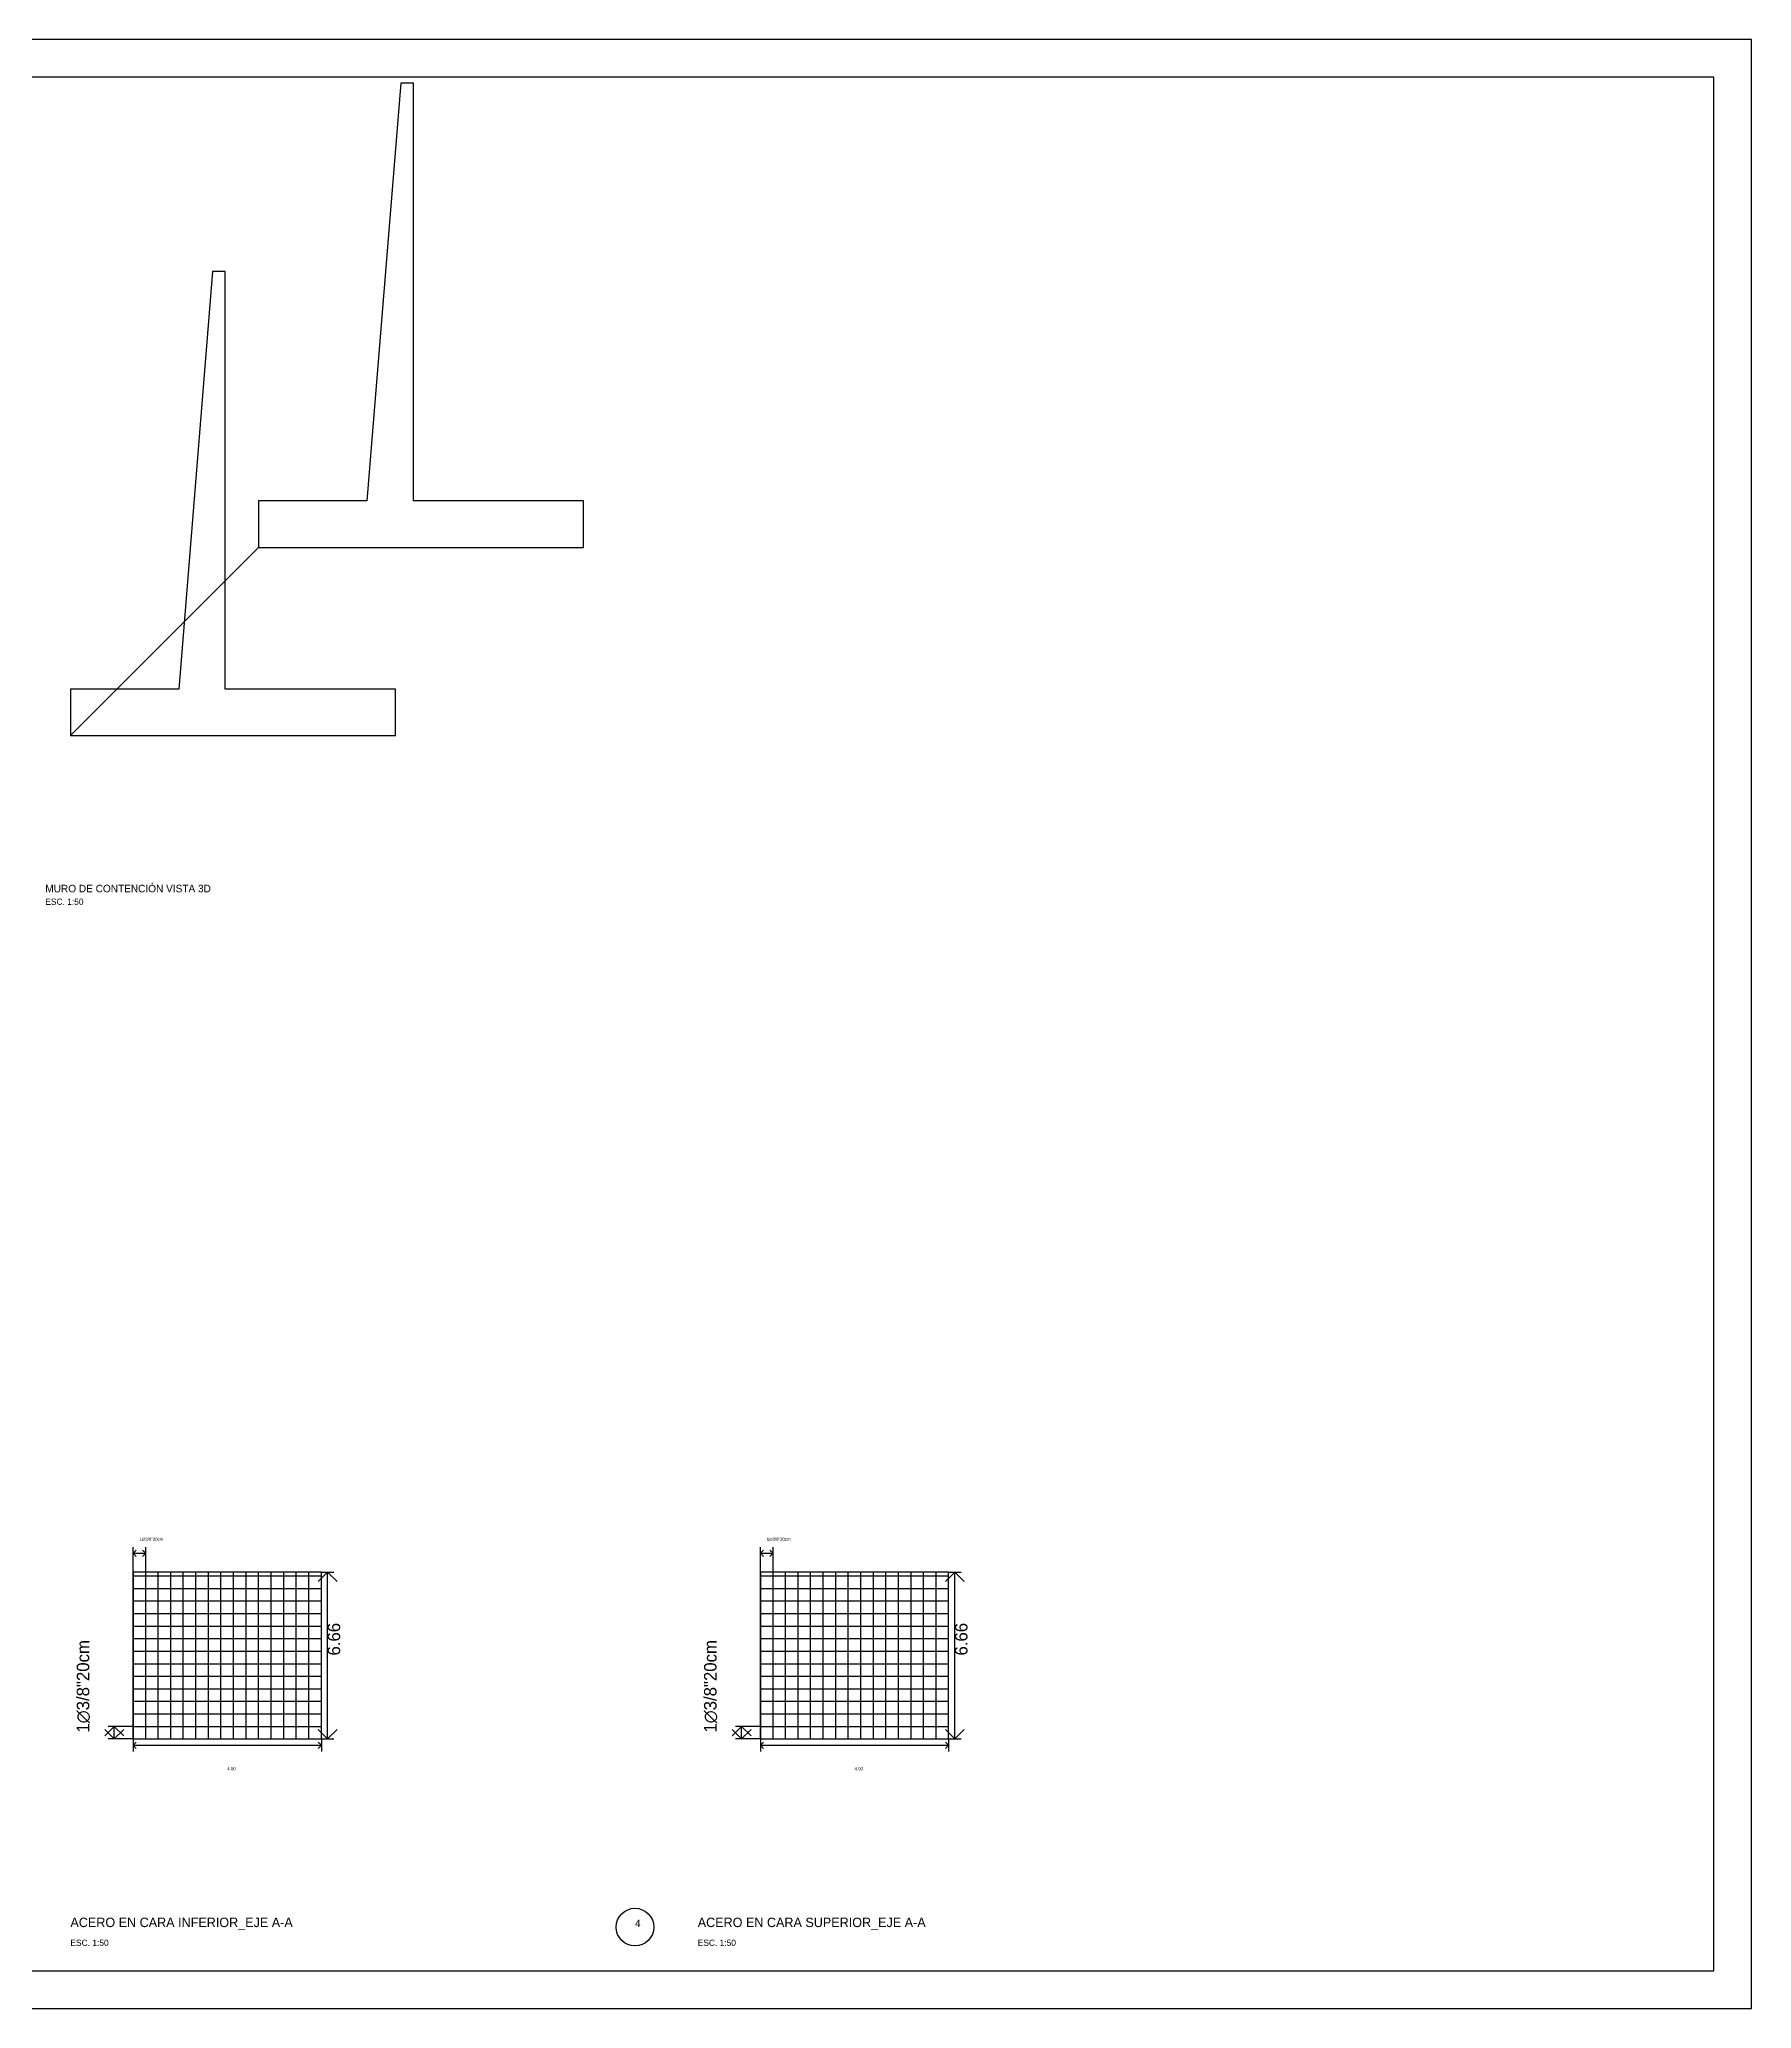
# Model space of a CAD drawing. Header units: millimetres. Extents: x 0 to 51.4, y 0 to 31.4.
# Drawn here: x 24.11 to 51.4, y 0 to 31.4 of the extents above; entities that cross this region are included whole.
import ezdxf

# ---------------------------------------------------------------- set-up
doc = ezdxf.new("R2010")
doc.units = ezdxf.units.MM
for name, color, linetype in [('COTAS_MALLA_INFERIOR', 7, 'CONTINUOUS'), ('COTAS_MALLA_SUPERIOR', 7, 'CONTINUOUS'), ('INFO_MALLA_INFERIOR', 2, 'CONTINUOUS'), ('INFO_MALLA_SUPERIOR', 2, 'CONTINUOUS'), ('MALLA_MAGENTA_INFERIOR', 6, 'CONTINUOUS'), ('MALLA_MAGENTA_SUPERIOR', 6, 'CONTINUOUS'), ('MALLA_VERDE_INFERIOR', 3, 'CONTINUOUS'), ('MALLA_VERDE_SUPERIOR', 3, 'CONTINUOUS'), ('MARCO', 7, 'CONTINUOUS'), ('MARCO_MALLA_INFERIOR', 7, 'CONTINUOUS'), ('MARCO_MALLA_SUPERIOR', 7, 'CONTINUOUS'), ('MURO_MC3D', 5, 'CONTINUOUS'), ('TITULO_MC3D', 2, 'CONTINUOUS')]:
    doc.layers.add(name, color=color, linetype=linetype)

msp = doc.modelspace()

# ---------------------------------------------------------------- linework, layer by layer
at = {"layer": 'COTAS_MALLA_INFERIOR'}
for p, q in [((25.6, 6.96), (25.6, 7.36)), ((25.6, 7.26), (25.65, 7.31)), ((25.6, 7.26), (25.8, 7.26)), ((25.6, 7.26), (25.65, 7.21)), ((25.8, 7.26), (25.75, 7.31)), ((25.8, 7.26), (25.75, 7.21)), ((25.8, 6.96), (25.8, 7.36)), ((28.7, 6.96), (28.55, 6.81)), ((28.6, 6.96), (28.8, 6.96)), ((28.7, 4.3), (28.7, 6.96)), ((28.7, 6.96), (28.85, 6.81)), ((25.3, 4.5), (25.15, 4.35)), ((25.3, 4.3), (25.15, 4.45)), ((25.6, 4.5), (25.2, 4.5)), ((25.3, 4.3), (25.3, 4.5)), ((25.3, 4.5), (25.45, 4.35)), ((25.3, 4.3), (25.45, 4.45)), ((28.7, 4.3), (28.55, 4.45)), ((28.7, 4.3), (28.85, 4.45)), ((25.6, 4.3), (25.2, 4.3)), ((25.6, 4.3), (25.6, 4.1)), ((25.6, 4.2), (25.65, 4.25)), ((25.6, 4.2), (28.6, 4.2)), ((25.6, 4.2), (25.65, 4.15)), ((28.6, 4.2), (28.55, 4.25)), ((28.6, 4.2), (28.55, 4.15)), ((28.6, 4.3), (28.6, 4.1)), ((28.6, 4.3), (28.8, 4.3))]:
    msp.add_line(p, q, dxfattribs=at)
at = {"layer": 'COTAS_MALLA_SUPERIOR'}
for p, q in [((35.6, 6.96), (35.6, 7.36)), ((35.6, 7.26), (35.65, 7.31)), ((35.6, 7.26), (35.8, 7.26)), ((35.6, 7.26), (35.65, 7.21)), ((35.8, 7.26), (35.75, 7.31)), ((35.8, 7.26), (35.75, 7.21)), ((35.8, 6.96), (35.8, 7.36)), ((38.7, 6.96), (38.55, 6.81)), ((38.6, 6.96), (38.8, 6.96)), ((38.7, 4.3), (38.7, 6.96)), ((38.7, 6.96), (38.85, 6.81)), ((35.3, 4.5), (35.15, 4.35)), ((35.3, 4.3), (35.15, 4.45)), ((35.6, 4.5), (35.2, 4.5)), ((35.3, 4.3), (35.3, 4.5)), ((35.3, 4.5), (35.45, 4.35)), ((35.3, 4.3), (35.45, 4.45)), ((38.7, 4.3), (38.55, 4.45)), ((38.7, 4.3), (38.85, 4.45)), ((35.6, 4.3), (35.2, 4.3)), ((35.6, 4.3), (35.6, 4.1)), ((35.6, 4.2), (35.65, 4.25)), ((35.6, 4.2), (38.6, 4.2)), ((35.6, 4.2), (35.65, 4.15)), ((38.6, 4.2), (38.55, 4.25)), ((38.6, 4.2), (38.55, 4.15)), ((38.6, 4.3), (38.6, 4.1)), ((38.6, 4.3), (38.8, 4.3))]:
    msp.add_line(p, q, dxfattribs=at)
at = {"layer": 'INFO_MALLA_SUPERIOR'}
msp.add_circle((33.6, 1.3), 0.3, dxfattribs=at)
at = {"layer": 'MALLA_MAGENTA_INFERIOR'}
for p, q in [((25.6, 6.9), (28.6, 6.9)), ((25.6, 6.7), (28.6, 6.7)), ((25.6, 6.5), (28.6, 6.5)), ((25.6, 6.3), (28.6, 6.3)), ((25.6, 6.1), (28.6, 6.1)), ((25.6, 5.9), (28.6, 5.9)), ((25.6, 5.7), (28.6, 5.7)), ((25.6, 5.5), (28.6, 5.5)), ((25.6, 5.3), (28.6, 5.3)), ((25.6, 5.1), (28.6, 5.1)), ((25.6, 4.9), (28.6, 4.9)), ((25.6, 4.7), (28.6, 4.7)), ((25.6, 4.5), (28.6, 4.5)), ((25.6, 4.3), (28.6, 4.3))]:
    msp.add_line(p, q, dxfattribs=at)
at = {"layer": 'MALLA_MAGENTA_SUPERIOR'}
for p, q in [((35.6, 6.9), (38.6, 6.9)), ((35.6, 6.7), (38.6, 6.7)), ((35.6, 6.5), (38.6, 6.5)), ((35.6, 6.3), (38.6, 6.3)), ((35.6, 6.1), (38.6, 6.1)), ((35.6, 5.9), (38.6, 5.9)), ((35.6, 5.7), (38.6, 5.7)), ((35.6, 5.5), (38.6, 5.5)), ((35.6, 5.3), (38.6, 5.3)), ((35.6, 5.1), (38.6, 5.1)), ((35.6, 4.9), (38.6, 4.9)), ((35.6, 4.7), (38.6, 4.7)), ((35.6, 4.5), (38.6, 4.5)), ((35.6, 4.3), (38.6, 4.3))]:
    msp.add_line(p, q, dxfattribs=at)
at = {"layer": 'MALLA_VERDE_INFERIOR'}
for p, q in [((25.6, 4.3), (25.6, 6.96)), ((25.8, 4.3), (25.8, 6.96)), ((26, 4.3), (26, 6.96)), ((26.2, 4.3), (26.2, 6.96)), ((26.4, 4.3), (26.4, 6.96)), ((26.6, 4.3), (26.6, 6.96)), ((26.8, 4.3), (26.8, 6.96)), ((27, 4.3), (27, 6.96)), ((27.2, 4.3), (27.2, 6.96)), ((27.4, 4.3), (27.4, 6.96)), ((27.6, 4.3), (27.6, 6.96)), ((27.8, 4.3), (27.8, 6.96)), ((28, 4.3), (28, 6.96)), ((28.2, 4.3), (28.2, 6.96)), ((28.4, 4.3), (28.4, 6.96)), ((28.6, 4.3), (28.6, 6.96))]:
    msp.add_line(p, q, dxfattribs=at)
at = {"layer": 'MALLA_VERDE_SUPERIOR'}
for p, q in [((35.6, 4.3), (35.6, 6.96)), ((35.8, 4.3), (35.8, 6.96)), ((36, 4.3), (36, 6.96)), ((36.2, 4.3), (36.2, 6.96)), ((36.4, 4.3), (36.4, 6.96)), ((36.6, 4.3), (36.6, 6.96)), ((36.8, 4.3), (36.8, 6.96)), ((37, 4.3), (37, 6.96)), ((37.2, 4.3), (37.2, 6.96)), ((37.4, 4.3), (37.4, 6.96)), ((37.6, 4.3), (37.6, 6.96)), ((37.8, 4.3), (37.8, 6.96)), ((38, 4.3), (38, 6.96)), ((38.2, 4.3), (38.2, 6.96)), ((38.4, 4.3), (38.4, 6.96)), ((38.6, 4.3), (38.6, 6.96))]:
    msp.add_line(p, q, dxfattribs=at)
at = {"layer": 'MARCO'}
for p, q in [((51.4, 31.4), (0, 31.4)), ((51.4, 0), (51.4, 31.4)), ((50.8, 30.8), (0.6, 30.8)), ((50.8, 0.6), (50.8, 30.8)), ((0.6, 0.6), (50.8, 0.6)), ((0, 0), (51.4, 0))]:
    msp.add_line(p, q, dxfattribs=at)
at = {"layer": 'MARCO_MALLA_INFERIOR'}
for p, q in [((28.6, 6.96), (25.6, 6.96)), ((25.6, 6.96), (25.6, 4.3)), ((28.6, 4.3), (28.6, 6.96)), ((25.6, 4.3), (28.6, 4.3))]:
    msp.add_line(p, q, dxfattribs=at)
at = {"layer": 'MARCO_MALLA_SUPERIOR'}
for p, q in [((38.6, 6.96), (35.6, 6.96)), ((35.6, 6.96), (35.6, 4.3)), ((38.6, 4.3), (38.6, 6.96)), ((35.6, 4.3), (38.6, 4.3))]:
    msp.add_line(p, q, dxfattribs=at)
at = {"layer": 'MURO_MC3D'}
for p, q in [((29.867, 30.7), (29.327, 24.04)), ((30.067, 30.7), (29.867, 30.7)), ((30.067, 24.04), (30.067, 30.7)), ((26.867, 27.7), (26.327, 21.04)), ((27.067, 27.7), (26.867, 27.7)), ((27.067, 21.04), (27.067, 27.7)), ((29.327, 24.04), (27.6, 24.04)), ((27.6, 24.04), (27.6, 23.3)), ((32.78, 24.04), (30.067, 24.04)), ((32.78, 23.3), (32.78, 24.04)), ((24.6, 20.3), (27.6, 23.3)), ((27.6, 23.3), (32.78, 23.3)), ((26.327, 21.04), (24.6, 21.04)), ((24.6, 21.04), (24.6, 20.3)), ((29.78, 21.04), (27.067, 21.04)), ((29.78, 20.3), (29.78, 21.04)), ((24.6, 20.3), (29.78, 20.3))]:
    msp.add_line(p, q, dxfattribs=at)

# ---------------------------------------------------------------- texts
at = {"layer": 'COTAS_MALLA_INFERIOR'}
for s, p in [('1∅3/8"20cm', (25.7, 7.46)), ('4.00', (27.1, 3.8))]:
    msp.add_text(s, height=0.05, dxfattribs=at).set_placement(p)
for s, p in [('6.66', (28.9, 5.63)), ('1∅3/8"20cm', (24.9, 4.4))]:
    msp.add_text(s, height=0.2, rotation=90, dxfattribs=at).set_placement(p)
at = {"layer": 'COTAS_MALLA_SUPERIOR'}
for s, p in [('1∅3/8"20cm', (35.7, 7.46)), ('4.00', (37.1, 3.8))]:
    msp.add_text(s, height=0.05, dxfattribs=at).set_placement(p)
for s, p in [('6.66', (38.9, 5.63)), ('1∅3/8"20cm', (34.9, 4.4))]:
    msp.add_text(s, height=0.2, rotation=90, dxfattribs=at).set_placement(p)
at = {"layer": 'INFO_MALLA_INFERIOR'}
for s, height, p in [('ACERO EN CARA INFERIOR_EJE A-A', 0.15, (24.6, 1.3)), ('ESC. 1:50', 0.1, (24.6, 1))]:
    msp.add_text(s, height=height, dxfattribs=at).set_placement(p)
at = {"layer": 'INFO_MALLA_SUPERIOR'}
for s, height, p in [('4', 0.12, (33.6, 1.3)), ('ACERO EN CARA SUPERIOR_EJE A-A', 0.15, (34.6, 1.3)), ('ESC. 1:50', 0.1, (34.6, 1))]:
    msp.add_text(s, height=height, dxfattribs=at).set_placement(p)
at = {"layer": 'TITULO_MC3D'}
for s, height, p in [('MURO DE CONTENCIÓN VISTA 3D', 0.12, (24.2, 17.8)), ('ESC. 1:50', 0.1, (24.2, 17.6))]:
    msp.add_text(s, height=height, dxfattribs=at).set_placement(p)

doc.saveas('drawing.dxf')
